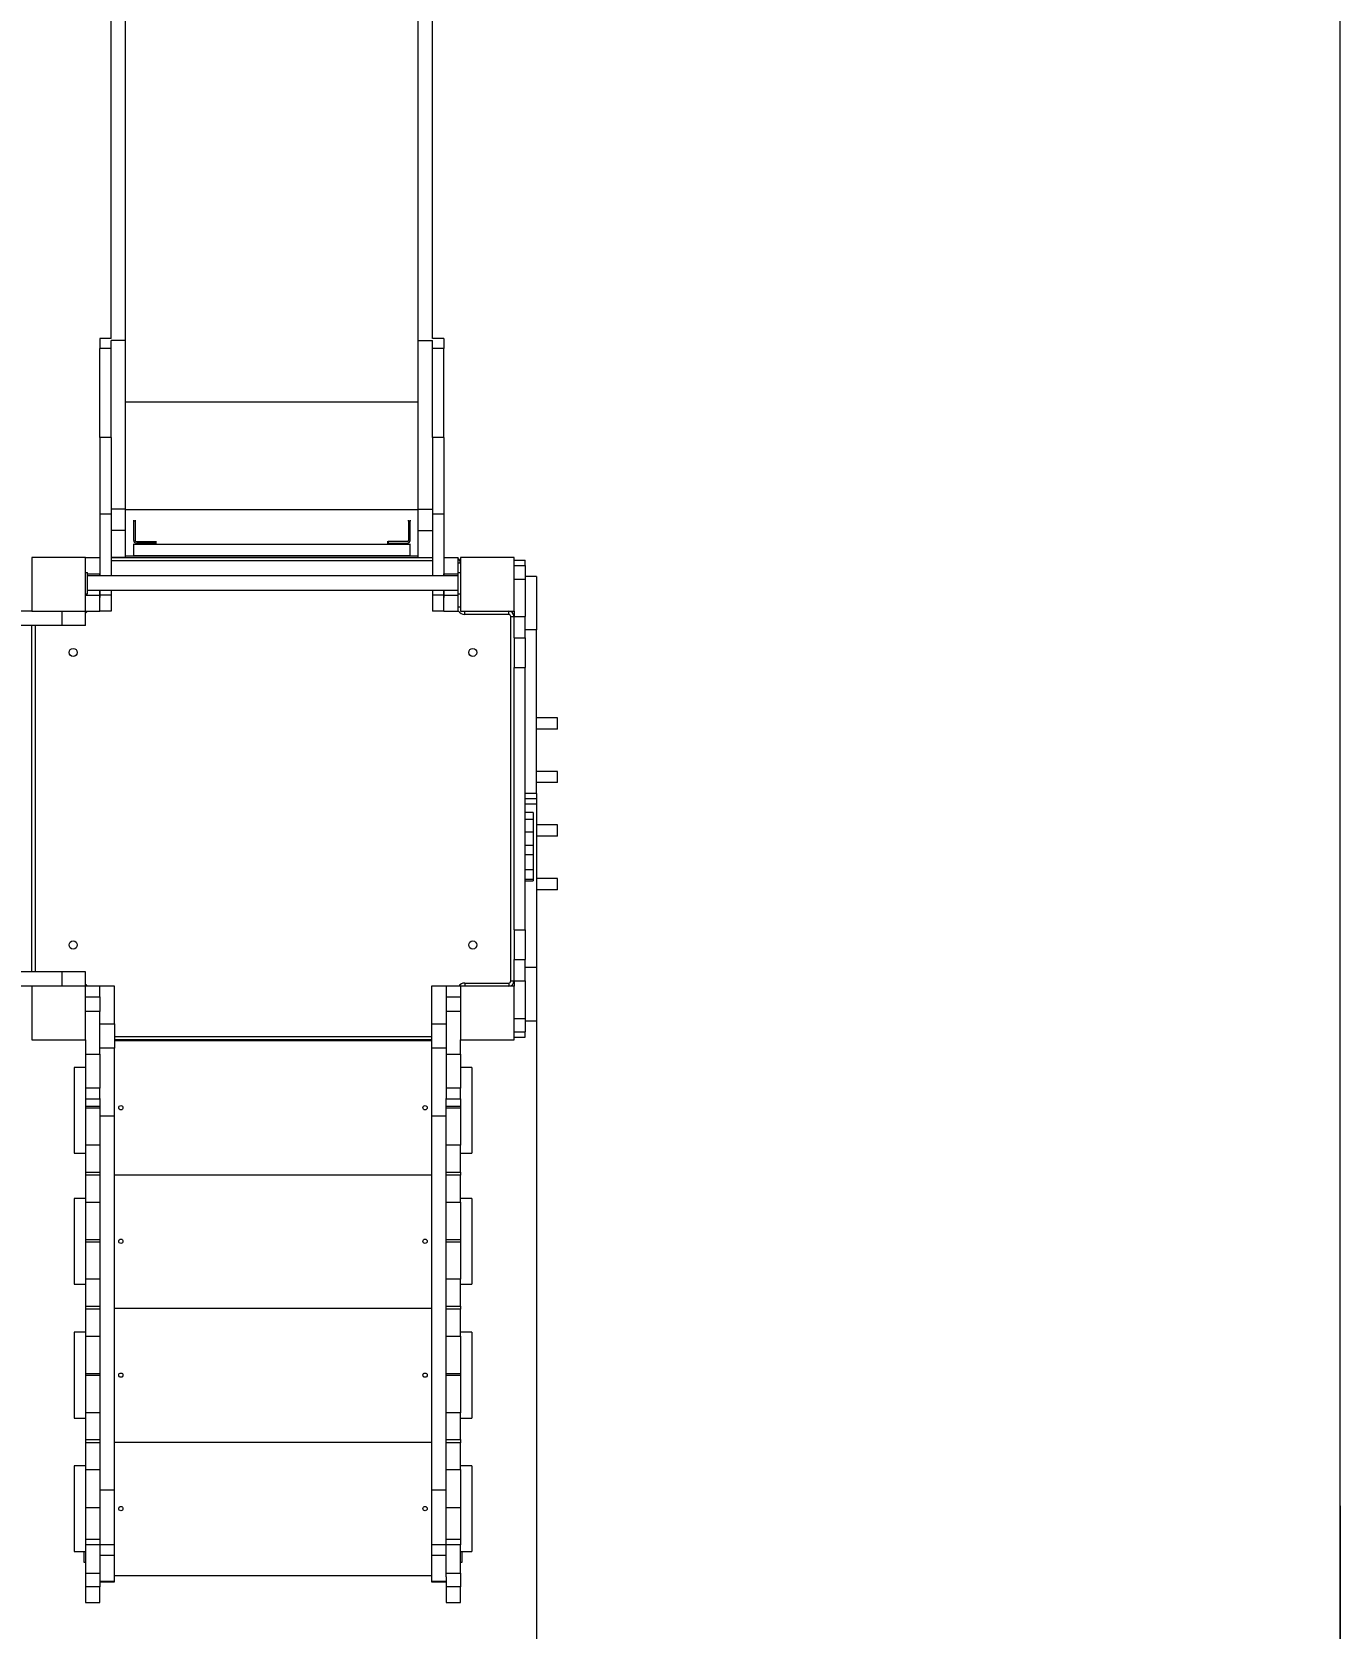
# Model space of a CAD drawing. Header units: millimetres. Extents: x -6554 to 5407, y -4015 to 4994.
# Drawn here: x 2965 to 5407, y -964 to 2015 of the extents above; entities that cross this region are included whole.
import ezdxf

# ---------------------------------------------------------------- set-up
doc = ezdxf.new("R2010")
doc.units = ezdxf.units.MM
for name, color, linetype in [('DIKOM_ЗОНА', 80, 'Continuous'), ('DIKOM_ОБЪЕКТ', 7, 'Continuous'), ('DIKOM_РАЗМЕР_ЗОНА', 7, 'Continuous'), ('DIKOM_РАЗМЕР_ОБЪЕКТА', 7, 'Continuous')]:
    doc.layers.add(name, color=color, linetype=linetype)
doc.styles.add('style1', font='arial.ttf', dxfattribs={"width": 0.8})
doc.dimstyles.new('1-50', dxfattribs={"dimtxt": 300, "dimasz": 200, "dimexe": 100, "dimexo": 0, "dimgap": 100, "dimtad": 1, "dimtxsty": 'style1', "dimcen": 200, "dimclrd": 7, "dimclre": 7, "dimclrt": 7, "dimadec": 1, "dimazin": 2, "dimtfac": 1, "dimtmove": 0, "dimatfit": 2, "dimfxl": 0, "dimlwd": 25, "dimlwe": 18, "dimarcsym": 0})

# ---------------------------------------------------------------- blocks, each defined once
blk = doc.blocks.new('*D11')
at = {"layer": 'Defpoints', "color": 0, "transparency": 16777216}
for p in [(3906.5, 169), (-3993.5, -1294.9), (-3993.5, -3378.1)]:
    blk.add_point(p, dxfattribs=at)
at = {"layer": 'DIKOM_РАЗМЕР_ОБЪЕКТА', "color": 7, "lineweight": 18, "transparency": 16777216}
for p, q in [((3906.5, 169), (3906.5, -3478.1)), ((-3993.5, -1294.9), (-3993.5, -3478.1))]:
    blk.add_line(p, q, dxfattribs=at)
at = {"layer": 'DIKOM_РАЗМЕР_ОБЪЕКТА', "color": 7, "lineweight": 25, "transparency": 16777216}
blk.add_line((3706.5, -3378.1), (-3793.5, -3378.1), dxfattribs=at)
at = {"layer": 'DIKOM_РАЗМЕР_ОБЪЕКТА', "color": 7, "transparency": 16777216}
for points in [[(-3793.5, -3344.7), (-3793.5, -3411.4), (-3993.5, -3378.1)], [(3706.5, -3344.7), (3706.5, -3411.4), (3906.5, -3378.1)]]:
    blk.add_solid(points, dxfattribs=at)
at = {"layer": 'DIKOM_РАЗМЕР_ОБЪЕКТА', "color": 7, "transparency": 16777216, "insert": (-140.5, -3124.9), "char_height": 300, "attachment_point": 5, "style": 'style1'}
blk.add_mtext('7900', dxfattribs=at)
blk = doc.blocks.new('*D12')
at = {"layer": 'Defpoints', "color": 0, "transparency": 16777216}
for p in [(3112.5, 3045.1), (-4384, -1674), (-3468.3, -1674)]:
    blk.add_point(p, dxfattribs=at)
at = {"layer": 'DIKOM_РАЗМЕР_ОБЪЕКТА', "color": 7, "lineweight": 18, "transparency": 16777216}
for p, q in [((3112.5, 3045.1), (-4484, 3045.1)), ((-3468.3, -1674), (-4484, -1674))]:
    blk.add_line(p, q, dxfattribs=at)
at = {"layer": 'DIKOM_РАЗМЕР_ОБЪЕКТА', "color": 7, "lineweight": 25, "transparency": 16777216}
blk.add_line((-4384, 2845.1), (-4384, -1474), dxfattribs=at)
at = {"layer": 'DIKOM_РАЗМЕР_ОБЪЕКТА', "color": 7, "transparency": 16777216}
for points in [[(-4417.3, 2845.1), (-4350.6, 2845.1), (-4384, 3045.1)], [(-4417.3, -1474), (-4350.6, -1474), (-4384, -1674)]]:
    blk.add_solid(points, dxfattribs=at)
at = {"layer": 'DIKOM_РАЗМЕР_ОБЪЕКТА', "color": 7, "transparency": 16777216, "insert": (-4637.1, -48.9), "char_height": 300, "attachment_point": 5, "rotation": 90, "style": 'style1'}
blk.add_mtext('4700', dxfattribs=at)
blk = doc.blocks.new('*D13')
at = {"layer": 'Defpoints', "color": 0, "transparency": 16777216}
for p in [(-5493.5, -736), (5406.5, -736), (5406.5, -3914.8)]:
    blk.add_point(p, dxfattribs=at)
at = {"layer": 'DIKOM_РАЗМЕР_ЗОНА', "color": 7, "lineweight": 18, "transparency": 16777216}
for p, q in [((-5493.5, -736), (-5493.5, -4014.8)), ((5406.5, -736), (5406.5, -4014.8))]:
    blk.add_line(p, q, dxfattribs=at)
at = {"layer": 'DIKOM_РАЗМЕР_ЗОНА', "color": 7, "lineweight": 25, "transparency": 16777216}
blk.add_line((-5293.5, -3914.8), (5206.5, -3914.8), dxfattribs=at)
at = {"layer": 'DIKOM_РАЗМЕР_ЗОНА', "color": 7, "transparency": 16777216}
for points in [[(-5293.5, -3881.5), (-5293.5, -3948.2), (-5493.5, -3914.8)], [(5206.5, -3881.5), (5206.5, -3948.2), (5406.5, -3914.8)]]:
    blk.add_solid(points, dxfattribs=at)
at = {"layer": 'DIKOM_РАЗМЕР_ЗОНА', "color": 7, "transparency": 16777216, "insert": (-43.5, -3661.7), "char_height": 300, "attachment_point": 5, "style": 'style1'}
blk.add_mtext('10900', dxfattribs=at)
blk = doc.blocks.new('*D14')
at = {"layer": 'Defpoints', "color": 0, "transparency": 16777216}
for p in [(-6103.8, 4994.1), (3509.5, 4994.1), (-3072.8, -3205.9)]:
    blk.add_point(p, dxfattribs=at)
at = {"layer": 'DIKOM_РАЗМЕР_ЗОНА', "color": 7, "lineweight": 18, "transparency": 16777216}
for p, q in [((3509.5, 4994.1), (-6203.8, 4994.1)), ((-3072.8, -3205.9), (-6203.8, -3205.9))]:
    blk.add_line(p, q, dxfattribs=at)
at = {"layer": 'DIKOM_РАЗМЕР_ЗОНА', "color": 7, "lineweight": 25, "transparency": 16777216}
blk.add_line((-6103.8, -3005.9), (-6103.8, 4794.1), dxfattribs=at)
at = {"layer": 'DIKOM_РАЗМЕР_ЗОНА', "color": 7, "transparency": 16777216}
for points in [[(-6137.1, 4794.1), (-6070.5, 4794.1), (-6103.8, 4994.1)], [(-6137.1, -3005.9), (-6070.5, -3005.9), (-6103.8, -3205.9)]]:
    blk.add_solid(points, dxfattribs=at)
at = {"layer": 'DIKOM_РАЗМЕР_ЗОНА', "color": 7, "transparency": 16777216, "insert": (-6357, -88.5), "char_height": 300, "attachment_point": 5, "rotation": 90, "style": 'style1'}
blk.add_mtext('8200', dxfattribs=at)

msp = doc.modelspace()

# ---------------------------------------------------------------- linework, layer by layer
at = {"layer": 'DIKOM_ЗОНА', "color": 3, "lineweight": 15}
msp.add_line((5406.539, -1599.867), (5406.539, 3994.058), dxfattribs=at)
at = {"layer": 'DIKOM_ОБЪЕКТ', "color": 7, "linetype": 'Continuous', "lineweight": 15}
for p, q in [((3112.539, 1442.912), (3112.539, 2528.025)), ((3139.539, 1439.253), (3139.539, 2528.025)), ((3685.539, 1439.253), (3685.539, 2528.025)), ((3712.539, 1442.912), (3712.539, 2528.025)), ((3112.539, 1442.912), (3091.539, 1442.912)), ((3091.539, 1442.912), (3091.539, 1424.051)), ((3139.539, 1439.253), (3112.539, 1439.253)), ((3112.539, 1423.556), (3112.539, 1439.253)), ((3139.539, 1124.182), (3139.539, 1439.253)), ((3685.539, 1439.253), (3712.539, 1439.253)), ((3685.539, 1124.182), (3685.539, 1439.253)), ((3733.539, 1442.912), (3712.539, 1442.912)), ((3712.539, 1423.556), (3712.539, 1439.253)), ((3733.539, 1442.912), (3733.539, 1424.051)), ((3112.539, 1424.051), (3091.539, 1424.051)), ((3091.539, 1257.915), (3091.539, 1424.051)), ((3112.539, 1257.915), (3112.539, 1423.556)), ((3733.539, 1424.051), (3712.539, 1424.051)), ((3712.539, 1257.915), (3712.539, 1423.556)), ((3733.539, 1257.915), (3733.539, 1424.051)), ((3139.539, 1324.538), (3685.539, 1324.538)), ((3112.539, 1257.915), (3091.539, 1257.915)), ((3091.539, 1257.915), (3091.539, 1115.166)), ((3112.539, 1257.915), (3112.539, 1115.166)), ((3733.539, 1257.915), (3712.539, 1257.915)), ((3712.539, 1257.915), (3712.539, 1115.166)), ((3733.539, 1257.915), (3733.539, 1115.166)), ((3112.539, 1115.166), (3091.539, 1115.166)), ((3091.539, 1115.166), (3091.539, 999.933)), ((3139.539, 1124.182), (3112.539, 1124.182)), ((3112.539, 1115.166), (3112.539, 999.933)), ((3139.539, 1084.361), (3139.539, 1124.182)), ((3139.539, 1124.039), (3685.539, 1124.039)), ((3139.539, 1124.037), (3685.539, 1124.037)), ((3154.539, 1102.039), (3154.539, 1103.891)), ((3157.539, 1103.891), (3157.539, 1102.039)), ((3667.539, 1102.039), (3667.539, 1103.891)), ((3670.539, 1103.891), (3670.539, 1102.039)), ((3685.539, 1124.182), (3712.539, 1124.182)), ((3685.539, 1084.361), (3685.539, 1124.182)), ((3733.539, 1115.166), (3712.539, 1115.166)), ((3712.539, 1115.166), (3712.539, 999.933)), ((3733.539, 1115.166), (3733.539, 999.933)), ((3139.539, 1084.361), (3112.539, 1084.361)), ((3139.539, 1034.326), (3139.539, 1084.361)), ((3157.539, 1102.039), (3154.539, 1102.039)), ((3154.539, 1066.039), (3154.539, 1102.039)), ((3157.539, 1102.039), (3157.539, 1066.039)), ((3670.539, 1102.039), (3667.539, 1102.039)), ((3667.539, 1102.039), (3667.539, 1066.039)), ((3670.539, 1066.039), (3670.539, 1102.039)), ((3685.539, 1084.361), (3712.539, 1084.361)), ((3685.539, 1034.326), (3685.539, 1084.361)), ((3154.539, 1059.039), (3154.539, 1059.634)), ((3154.539, 1059.039), (3670.539, 1059.039)), ((3154.539, 1038.039), (3154.539, 1059.039)), ((3159.539, 1064.039), (3195.539, 1064.039)), ((3195.539, 1061.039), (3159.539, 1061.039)), ((3195.539, 1061.039), (3195.539, 1064.039)), ((3195.539, 1064.039), (3197.39, 1064.039)), ((3197.39, 1061.039), (3195.539, 1061.039)), ((3627.688, 1064.039), (3629.539, 1064.039)), ((3629.539, 1061.039), (3627.688, 1061.039)), ((3629.539, 1064.039), (3629.539, 1061.039)), ((3665.539, 1064.039), (3629.539, 1064.039)), ((3629.539, 1061.039), (3665.539, 1061.039)), ((3670.539, 1059.039), (3670.539, 1059.634)), ((3670.539, 1038.039), (3670.539, 1059.039)), ((2964.539, 1034.012), (2964.539, 934.012)), ((3064.539, 1034.012), (2964.539, 1034.012)), ((3064.539, 1034.012), (3091.539, 1034.012)), ((3064.539, 934.012), (3064.539, 1034.012)), ((3139.539, 1034.326), (3112.539, 1034.326)), ((3112.539, 1034.012), (3712.539, 1034.012)), ((3712.539, 1028.012), (3112.539, 1028.012)), ((3139.539, 1037.326), (3685.539, 1037.326)), ((3139.539, 1034.326), (3685.539, 1034.326)), ((3154.539, 1038.039), (3670.539, 1038.039)), ((3685.539, 1034.326), (3712.539, 1034.326)), ((3733.539, 1034.012), (3760.539, 1034.012)), ((3760.539, 1006.433), (3760.539, 1034.012)), ((3760.539, 1024.012), (3764.539, 1024.012)), ((3764.539, 1034.012), (3764.539, 934.012)), ((3864.539, 1034.012), (3764.539, 1034.012)), ((3864.539, 934.012), (3864.539, 1034.012)), ((3864.539, 1029.012), (3885.539, 1029.012)), ((3864.539, 1019.012), (3885.539, 1019.012)), ((3885.539, 1019.012), (3885.539, 1029.012)), ((3885.539, 1019.012), (3885.539, 994.012)), ((3064.539, 1006.433), (3068.539, 1006.433)), ((3064.539, 1006.433), (3068.539, 1006.433)), ((3068.539, 966.433), (3068.539, 1006.433)), ((3068.539, 1006.433), (3068.539, 1006.433)), ((3068.539, 1004.011), (3091.539, 1004.011)), ((3760.539, 999.933), (3068.539, 999.933)), ((3091.539, 999.933), (3091.539, 1004.011)), ((3733.539, 1004.011), (3760.539, 1004.011)), ((3733.539, 999.933), (3733.539, 1004.011)), ((3760.539, 966.433), (3760.539, 1006.433)), ((3760.539, 1006.433), (3764.539, 1006.433)), ((3760.539, 1006.433), (3764.539, 1006.433)), ((3760.539, 1006.433), (3760.539, 1006.433)), ((3864.539, 994.012), (3885.539, 994.012)), ((3906.539, 999.012), (3885.539, 999.012)), ((3885.539, 994.012), (3885.539, 924.012)), ((3906.539, 999.012), (3906.539, 899.012)), ((3064.539, 966.433), (3068.539, 966.433)), ((3064.539, 964.014), (3091.539, 964.014)), ((3068.539, 972.933), (3760.539, 972.933)), ((3091.539, 964.014), (3091.539, 972.933)), ((3091.539, 972.933), (3091.539, 964.015)), ((3112.539, 964.015), (3091.539, 964.015)), ((3091.539, 964.015), (3091.539, 959.794)), ((3091.539, 934.014), (3091.539, 964.014)), ((3112.539, 972.933), (3112.539, 964.015)), ((3112.539, 964.015), (3112.539, 934.015)), ((3712.539, 972.933), (3712.539, 964.015)), ((3733.539, 964.015), (3712.539, 964.015)), ((3712.539, 964.015), (3712.539, 934.015)), ((3733.539, 964.014), (3733.539, 972.933)), ((3733.539, 972.933), (3733.539, 964.015)), ((3733.539, 964.015), (3733.539, 959.794)), ((3733.539, 964.014), (3760.539, 964.014)), ((3733.539, 934.014), (3733.539, 964.014)), ((3760.539, 964.014), (3760.539, 966.433)), ((3760.539, 966.433), (3764.539, 966.433)), ((3760.539, 934.014), (3760.539, 964.014)), ((2964.539, 934.012), (2519.403, 934.012)), ((2964.539, 934.012), (3064.539, 934.012)), ((3020.77, 907.012), (3020.77, 934.012)), ((3064.539, 934.014), (3091.539, 934.014)), ((3064.539, 907.012), (3064.539, 934.012)), ((3064.539, 934.005), (3091.539, 934.005)), ((3112.539, 934.015), (3091.539, 934.015)), ((3091.539, 934.014), (3091.539, 934.005)), ((3112.539, 934.005), (3091.539, 934.005)), ((3112.539, 934.015), (3112.539, 934.005)), ((3733.539, 934.015), (3712.539, 934.015)), ((3712.539, 934.015), (3712.539, 934.005)), ((3733.539, 934.005), (3712.539, 934.005)), ((3733.539, 934.014), (3760.539, 934.014)), ((3733.539, 934.014), (3733.539, 934.005)), ((3733.539, 934.005), (3760.539, 934.005)), ((3760.539, 942.012), (3764.539, 942.012)), ((3760.539, 934.014), (3760.539, 934.005)), ((3764.539, 934.012), (3864.539, 934.012)), ((3772.539, 928.012), (3772.539, 934.012)), ((3854.539, 928.012), (3772.539, 928.012)), ((3854.539, 928.012), (3854.539, 934.012)), ((3858.539, 244.012), (3858.539, 924.012)), ((3858.539, 924.012), (3864.539, 924.012)), ((3864.539, 934.012), (3864.539, 924.012)), ((3864.539, 924.012), (3885.539, 924.012)), ((3864.539, 884.012), (3864.539, 924.012)), ((3885.539, 884.012), (3885.539, 924.012)), ((3020.77, 907.012), (2519.403, 907.012)), ((2964.539, 261.012), (2964.539, 907.012)), ((2970.539, 907.012), (2970.539, 261.012)), ((3064.539, 907.012), (3020.77, 907.012)), ((3906.539, 899.012), (3885.539, 899.012)), ((3906.539, 594.012), (3906.539, 899.012)), ((3864.539, 884.012), (3885.539, 884.012)), ((3864.539, 884.012), (3864.539, 828.74)), ((3885.539, 884.012), (3885.539, 828.74)), ((3864.539, 828.74), (3885.539, 828.74)), ((3864.539, 339.283), (3864.539, 828.74)), ((3885.539, 339.283), (3885.539, 828.74)), ((3944.629, 735.012), (3906.539, 735.012)), ((3945.539, 735.012), (3944.629, 735.012)), ((3945.539, 714.012), (3945.539, 735.012)), ((3944.629, 714.012), (3906.539, 714.012)), ((3945.539, 714.012), (3944.629, 714.012)), ((3944.629, 635.012), (3906.539, 635.012)), ((3945.539, 635.012), (3944.629, 635.012)), ((3945.539, 614.012), (3945.539, 635.012)), ((3944.629, 614.012), (3906.539, 614.012)), ((3945.539, 614.012), (3944.629, 614.012)), ((3906.539, 594.012), (3885.539, 594.012)), ((3906.539, 584.012), (3885.539, 584.012)), ((3906.539, 574.012), (3885.539, 574.012)), ((3906.539, 594.012), (3906.539, 584.012)), ((3906.539, 584.012), (3906.539, 574.012)), ((3906.539, 574.012), (3906.539, 269.012)), ((3900.539, 558.268), (3885.539, 558.268)), ((3900.539, 545.196), (3885.539, 545.196)), ((3900.539, 558.268), (3900.539, 545.196)), ((3900.539, 545.196), (3900.539, 521.408)), ((3900.539, 521.408), (3885.539, 521.408)), ((3900.539, 521.408), (3900.539, 496.849)), ((3944.629, 535.012), (3906.539, 535.012)), ((3944.629, 514.012), (3906.539, 514.012)), ((3945.539, 535.012), (3944.629, 535.012)), ((3945.539, 514.012), (3944.629, 514.012)), ((3945.539, 514.012), (3945.539, 535.012)), ((3900.539, 496.849), (3885.539, 496.849)), ((3900.539, 478.98), (3885.539, 478.98)), ((3900.539, 496.849), (3900.539, 478.98)), ((3900.539, 478.98), (3900.539, 451.267)), ((3900.539, 451.267), (3885.539, 451.267)), ((3900.539, 451.267), (3900.539, 433.379)), ((3900.539, 433.379), (3885.539, 433.379)), ((3885.539, 430.69), (3900.539, 430.69)), ((3900.539, 433.379), (3900.539, 430.69)), ((3944.629, 435.012), (3906.539, 435.012)), ((3945.539, 435.012), (3944.629, 435.012)), ((3945.539, 414.012), (3945.539, 435.012)), ((3944.629, 414.012), (3906.539, 414.012)), ((3945.539, 414.012), (3944.629, 414.012)), ((3864.539, 339.283), (3885.539, 339.283)), ((3864.539, 339.283), (3864.539, 284.012)), ((3885.539, 339.283), (3885.539, 284.012)), ((3864.539, 284.012), (3885.539, 284.012)), ((3864.539, 244.012), (3864.539, 284.012)), ((3885.539, 244.012), (3885.539, 284.012)), ((3906.539, 269.012), (3885.539, 269.012)), ((3906.539, 269.012), (3906.539, 169.012)), ((3020.77, 261.012), (2519.403, 261.012)), ((3020.77, 234.012), (3020.77, 261.012)), ((3064.539, 261.012), (3020.77, 261.012)), ((3064.539, 234.012), (3064.539, 261.012)), ((3772.539, 240.012), (3854.539, 240.012)), ((3772.539, 240.012), (3772.539, 234.012)), ((3854.539, 240.012), (3854.539, 234.012)), ((3858.539, 244.012), (3864.539, 244.012)), ((3864.539, 244.012), (3885.539, 244.012)), ((3864.539, 244.012), (3864.539, 234.012)), ((3885.539, 244.012), (3885.539, 174.012)), ((2964.539, 234.012), (2519.403, 234.012)), ((3064.539, 234.012), (2964.539, 234.012)), ((2964.539, 234.012), (2964.539, 134.012)), ((3091.539, 234.183), (3064.539, 234.183)), ((3091.539, 234.012), (3064.539, 234.012)), ((3064.539, 134.012), (3064.539, 234.012)), ((3064.539, 214.012), (3091.539, 214.012)), ((3091.539, 234.183), (3091.539, 234.012)), ((3118.539, 234.183), (3091.539, 234.183)), ((3091.539, 214.012), (3091.539, 234.012)), ((3091.539, 214.012), (3091.539, 186.828)), ((3118.539, 164.183), (3118.539, 234.183)), ((3737.539, 234.183), (3710.539, 234.183)), ((3710.539, 234.183), (3710.539, 164.183)), ((3737.539, 234.012), (3737.539, 234.183)), ((3764.539, 234.183), (3737.539, 234.183)), ((3764.539, 234.012), (3737.539, 234.012)), ((3737.539, 234.012), (3737.539, 214.012)), ((3737.539, 214.012), (3764.539, 214.012)), ((3737.539, 214.012), (3737.539, 186.828)), ((3764.539, 234.012), (3764.539, 234.183)), ((3864.539, 234.012), (3764.539, 234.012)), ((3764.539, 234.012), (3764.539, 134.012)), ((3864.539, 134.012), (3864.539, 234.012)), ((3091.539, 186.828), (3064.539, 186.828)), ((3091.539, 107.005), (3091.539, 186.828)), ((3764.539, 186.828), (3737.539, 186.828)), ((3737.539, 186.828), (3737.539, 107.005)), ((3091.539, 164.183), (3118.539, 164.183)), ((3118.539, 164.183), (3118.539, 118.163)), ((3710.539, 164.183), (3737.539, 164.183)), ((3710.539, 164.183), (3710.539, 118.163)), ((3864.539, 174.012), (3885.539, 174.012)), ((3864.539, 149.012), (3885.539, 149.012)), ((3885.539, 174.012), (3885.539, 149.012)), ((3906.539, 169.012), (3885.539, 169.012)), ((3885.539, 139.012), (3885.539, 149.012)), ((2964.539, 134.012), (3064.539, 134.012)), ((3064.539, 134.012), (3064.539, 107.005)), ((3118.539, 140.012), (3710.539, 140.012)), ((3710.539, 134.012), (3118.539, 134.012)), ((3710.539, 132.183), (3118.539, 132.183)), ((3764.539, 107.005), (3764.539, 134.012)), ((3764.539, 134.012), (3864.539, 134.012)), ((3864.539, 139.012), (3885.539, 139.012)), ((3064.539, 107.005), (3091.539, 107.005)), ((3064.539, 107.005), (3064.539, 43.901)), ((3118.539, 118.163), (3091.539, 118.163)), ((3091.539, 107.005), (3091.539, 43.901)), ((3118.539, -8.362), (3118.539, 118.163)), ((3737.539, 118.163), (3710.539, 118.163)), ((3710.539, 118.163), (3710.539, -8.362)), ((3737.539, 107.005), (3764.539, 107.005)), ((3737.539, 107.005), (3737.539, 43.901)), ((3764.539, 107.005), (3764.539, 43.901)), ((3064.539, 82.404), (3043.539, 82.404)), ((3043.539, 82.404), (3043.539, -77.596)), ((3785.539, 82.404), (3764.539, 82.404)), ((3785.539, 82.404), (3785.539, -77.596)), ((3091.539, 43.901), (3064.539, 43.901)), ((3064.539, 43.901), (3064.539, 23.725)), ((3091.539, 24.519), (3091.539, 43.901)), ((3764.539, 43.901), (3737.539, 43.901)), ((3737.539, 43.901), (3737.539, 24.519)), ((3764.539, 23.725), (3764.539, 43.901)), ((3064.539, 23.725), (3091.539, 23.725)), ((3064.539, 23.725), (3064.539, 10.183)), ((3064.539, 10.183), (3091.539, 10.183)), ((3064.539, 10.183), (3064.539, 7.183)), ((3064.539, 7.183), (3091.539, 7.183)), ((3064.539, 7.183), (3064.539, -62.817)), ((3091.539, 24.519), (3091.539, -8.362)), ((3737.539, -8.362), (3737.539, 24.519)), ((3737.539, 23.725), (3764.539, 23.725)), ((3737.539, 10.183), (3764.539, 10.183)), ((3737.539, 7.183), (3764.539, 7.183)), ((3764.539, 23.725), (3764.539, 10.183)), ((3764.539, 10.183), (3764.539, 7.183)), ((3764.539, 7.183), (3764.539, -62.817)), ((3118.539, -8.362), (3091.539, -8.362)), ((3091.539, -8.362), (3091.539, -706.407)), ((3118.539, -706.407), (3118.539, -8.362)), ((3737.539, -8.362), (3710.539, -8.362)), ((3710.539, -8.362), (3710.539, -706.407)), ((3737.539, -706.407), (3737.539, -8.362)), ((3043.539, -77.596), (3064.539, -77.596)), ((3091.539, -62.817), (3064.539, -62.817)), ((3064.539, -62.817), (3064.539, -112.817)), ((3764.539, -62.817), (3737.539, -62.817)), ((3764.539, -112.817), (3764.539, -62.817)), ((3764.539, -77.596), (3785.539, -77.596)), ((3064.539, -112.817), (3091.539, -112.817)), ((3064.539, -112.817), (3064.539, -118.817)), ((3091.539, -118.817), (3064.539, -118.817)), ((3064.539, -118.817), (3064.539, -168.817)), ((3118.539, -117.817), (3710.539, -117.817)), ((3737.539, -112.817), (3764.539, -112.817)), ((3764.539, -118.817), (3737.539, -118.817)), ((3764.539, -112.817), (3764.539, -118.817)), ((3764.539, -168.817), (3764.539, -118.817)), ((3064.539, -161.817), (3043.539, -161.817)), ((3043.539, -161.817), (3043.539, -321.817)), ((3064.539, -168.817), (3091.539, -168.817)), ((3064.539, -168.817), (3064.539, -238.817)), ((3737.539, -168.817), (3764.539, -168.817)), ((3785.539, -161.817), (3764.539, -161.817)), ((3764.539, -168.817), (3764.539, -238.817)), ((3785.539, -161.817), (3785.539, -321.817)), ((3064.539, -238.817), (3091.539, -238.817)), ((3064.539, -238.817), (3064.539, -242.817)), ((3064.539, -242.817), (3091.539, -242.817)), ((3064.539, -242.817), (3064.539, -312.817)), ((3737.539, -238.817), (3764.539, -238.817)), ((3737.539, -242.817), (3764.539, -242.817)), ((3764.539, -238.817), (3764.539, -242.817)), ((3764.539, -242.817), (3764.539, -312.817)), ((3043.539, -321.817), (3064.539, -321.817)), ((3091.539, -312.817), (3064.539, -312.817)), ((3064.539, -312.817), (3064.539, -362.817)), ((3764.539, -312.817), (3737.539, -312.817)), ((3764.539, -362.817), (3764.539, -312.817)), ((3764.539, -321.817), (3785.539, -321.817)), ((3064.539, -362.817), (3091.539, -362.817)), ((3064.539, -362.817), (3064.539, -368.817)), ((3091.539, -368.817), (3064.539, -368.817)), ((3064.539, -368.817), (3064.539, -418.817)), ((3118.539, -366.817), (3710.539, -366.817)), ((3737.539, -362.817), (3764.539, -362.817)), ((3764.539, -368.817), (3737.539, -368.817)), ((3764.539, -362.817), (3764.539, -368.817)), ((3764.539, -418.817), (3764.539, -368.817)), ((3064.539, -411.817), (3043.539, -411.817)), ((3043.539, -411.817), (3043.539, -571.817)), ((3785.539, -411.817), (3764.539, -411.817)), ((3785.539, -411.817), (3785.539, -571.817)), ((3064.539, -418.817), (3091.539, -418.817)), ((3064.539, -418.817), (3064.539, -488.817)), ((3737.539, -418.817), (3764.539, -418.817)), ((3764.539, -418.817), (3764.539, -488.817)), ((3064.539, -488.817), (3091.539, -488.817)), ((3064.539, -488.817), (3064.539, -491.817)), ((3064.539, -491.817), (3091.539, -491.817)), ((3064.539, -491.817), (3064.539, -561.817)), ((3737.539, -488.817), (3764.539, -488.817)), ((3737.539, -491.817), (3764.539, -491.817)), ((3764.539, -488.817), (3764.539, -491.817)), ((3764.539, -491.817), (3764.539, -561.817)), ((3091.539, -561.817), (3064.539, -561.817)), ((3064.539, -561.817), (3064.539, -611.817)), ((3764.539, -561.817), (3737.539, -561.817)), ((3764.539, -611.817), (3764.539, -561.817)), ((3043.539, -571.817), (3064.539, -571.817)), ((3764.539, -571.817), (3785.539, -571.817)), ((3064.539, -611.817), (3091.539, -611.817)), ((3064.539, -611.817), (3064.539, -617.817)), ((3091.539, -617.817), (3064.539, -617.817)), ((3064.539, -617.817), (3064.539, -667.817)), ((3118.539, -616.817), (3710.539, -616.817)), ((3737.539, -611.817), (3764.539, -611.817)), ((3764.539, -617.817), (3737.539, -617.817)), ((3764.539, -611.817), (3764.539, -617.817)), ((3764.539, -667.817), (3764.539, -617.817)), ((3064.539, -660.817), (3043.539, -660.817)), ((3043.539, -660.817), (3043.539, -820.817)), ((3064.539, -667.817), (3091.539, -667.817)), ((3064.539, -667.817), (3064.539, -738.866)), ((3737.539, -667.817), (3764.539, -667.817)), ((3785.539, -660.817), (3764.539, -660.817)), ((3764.539, -667.817), (3764.539, -738.866)), ((3785.539, -660.817), (3785.539, -820.817)), ((3118.539, -706.407), (3091.539, -706.407)), ((3091.539, -706.407), (3091.539, -808.276)), ((3118.539, -808.276), (3118.539, -706.407)), ((3737.539, -706.407), (3710.539, -706.407)), ((3710.539, -706.407), (3710.539, -808.276)), ((3737.539, -808.276), (3737.539, -706.407)), ((3064.539, -738.866), (3091.539, -738.866)), ((3064.539, -738.866), (3064.539, -797.778)), ((3737.539, -738.866), (3764.539, -738.866)), ((3764.539, -738.866), (3764.539, -797.778)), ((3064.539, -797.778), (3091.539, -797.778)), ((3064.539, -797.778), (3064.539, -808.566)), ((3737.539, -797.778), (3764.539, -797.778)), ((3764.539, -797.778), (3764.539, -808.566)), ((3043.539, -820.817), (3064.539, -820.817)), ((3061.539, -820.817), (3061.539, -840.817)), ((3091.539, -808.566), (3064.539, -808.566)), ((3064.539, -808.566), (3064.539, -861.501)), ((3118.539, -808.276), (3091.539, -808.276)), ((3091.539, -808.276), (3091.539, -828.404)), ((3118.539, -828.404), (3091.539, -828.404)), ((3091.539, -828.404), (3091.539, -868.17)), ((3118.539, -828.404), (3118.539, -808.276)), ((3118.539, -877.062), (3118.539, -828.404)), ((3737.539, -808.276), (3710.539, -808.276)), ((3710.539, -808.276), (3710.539, -828.404)), ((3737.539, -828.404), (3710.539, -828.404)), ((3710.539, -828.404), (3710.539, -877.062)), ((3737.539, -828.404), (3737.539, -808.276)), ((3764.539, -808.566), (3737.539, -808.566)), ((3737.539, -868.17), (3737.539, -828.404)), ((3764.539, -861.501), (3764.539, -808.566)), ((3764.539, -820.817), (3785.539, -820.817)), ((3767.539, -840.817), (3767.539, -820.817)), ((3061.539, -840.817), (3064.539, -840.817)), ((3064.539, -861.501), (3091.539, -861.501)), ((3064.539, -861.501), (3064.539, -886.688)), ((3737.539, -861.501), (3764.539, -861.501)), ((3764.539, -840.817), (3767.539, -840.817)), ((3764.539, -861.501), (3764.539, -886.688)), ((3091.539, -886.688), (3064.539, -886.688)), ((3064.539, -886.688), (3064.539, -915.817)), ((3091.539, -868.17), (3091.539, -886.688)), ((3118.539, -877.062), (3091.539, -877.062)), ((3091.539, -877.71), (3118.539, -877.71)), ((3091.539, -915.817), (3091.539, -886.688)), ((3118.539, -865.817), (3710.539, -865.817)), ((3118.539, -877.71), (3118.539, -877.062)), ((3737.539, -877.062), (3710.539, -877.062)), ((3710.539, -877.062), (3710.539, -877.71)), ((3710.539, -877.71), (3737.539, -877.71)), ((3737.539, -868.17), (3737.539, -886.688)), ((3764.539, -886.688), (3737.539, -886.688)), ((3737.539, -886.688), (3737.539, -915.817)), ((3764.539, -915.817), (3764.539, -886.688)), ((3064.539, -915.817), (3091.539, -915.817)), ((3737.539, -915.817), (3764.539, -915.817))]:
    msp.add_line(p, q, dxfattribs=at)
for centre, radius in [((3041.539, 857.012), 7.5), ((3787.539, 857.012), 7.5), ((3041.539, 311.012), 7.5), ((3787.539, 311.012), 7.5), ((3130.539, 7.183), 4), ((3698.539, 7.183), 4), ((3130.539, -241.817), 4), ((3698.539, -241.817), 4), ((3130.539, -491.817), 4), ((3698.539, -491.817), 4), ((3130.539, -740.817), 4), ((3698.539, -740.817), 4)]:
    msp.add_circle(centre, radius, dxfattribs=at)
for centre, radius, start, end in [((3159.539, 1066.039), 5, 180, 270), ((3159.539, 1066.039), 2, 180, 270), ((3665.539, 1066.039), 2, 270, 0), ((3665.539, 1066.039), 5, 270, 0), ((3754.539, 1024.012), 10, 0, 53.130102), ((3056.539, 942.012), 14, 304.849905, 325.117872), ((3772.539, 942.012), 14, 211.002719, 270), ((3854.539, 924.012), 10, 0, 90), ((3854.539, 924.012), 4, 0, 90), ((3772.539, 226.012), 14, 90, 144.289425), ((3854.539, 244.012), 4, 270, 0), ((3854.539, 244.012), 10, 270, 0), ((3056.539, 226.012), 14, 35.710575, 55.150095)]:
    msp.add_arc(centre, radius, start, end, dxfattribs=at)

# ---------------------------------------------------------------- dimensions: what is measured, and where the dimension line sits
at = {"layer": 'DIKOM_РАЗМЕР_ЗОНА'}
dim = msp.add_linear_dim(base=(-6103.817, 4994.058), p1=(-3072.832, -3205.942), p2=(3509.539, 4994.058), angle=90, dimstyle='1-50', dxfattribs=at)
dim.commit()
dim.dimension.update_dxf_attribs({"geometry": '*D14', "text_midpoint": (-6103.817, -88.532), "dimtype": 160})
dim = msp.add_linear_dim(base=(5406.539, -3914.83), p1=(-5493.461, -735.964), p2=(5406.539, -735.964), dimstyle='1-50', dxfattribs=at)
dim.commit()
dim.dimension.update_dxf_attribs({"geometry": '*D13', "text_midpoint": (-43.461, -3914.83), "dimtype": 160})
at = {"layer": 'DIKOM_РАЗМЕР_ОБЪЕКТА'}
dim = msp.add_linear_dim(base=(-4383.958, -1673.988), p1=(3112.539, 3045.099), p2=(-3468.25, -1673.988), angle=90, text='4700', dimstyle='1-50', dxfattribs=at)
dim.commit()
dim.dimension.update_dxf_attribs({"geometry": '*D12', "text_midpoint": (-4383.958, -48.857), "dimtype": 160})
dim = msp.add_linear_dim(base=(-3993.461, -3378.051), p1=(3906.539, 169.015), p2=(-3993.461, -1294.881), dimstyle='1-50', dxfattribs=at)
dim.commit()
dim.dimension.update_dxf_attribs({"geometry": '*D11', "text_midpoint": (-140.524, -3378.051), "dimtype": 160})

doc.saveas('drawing.dxf')
